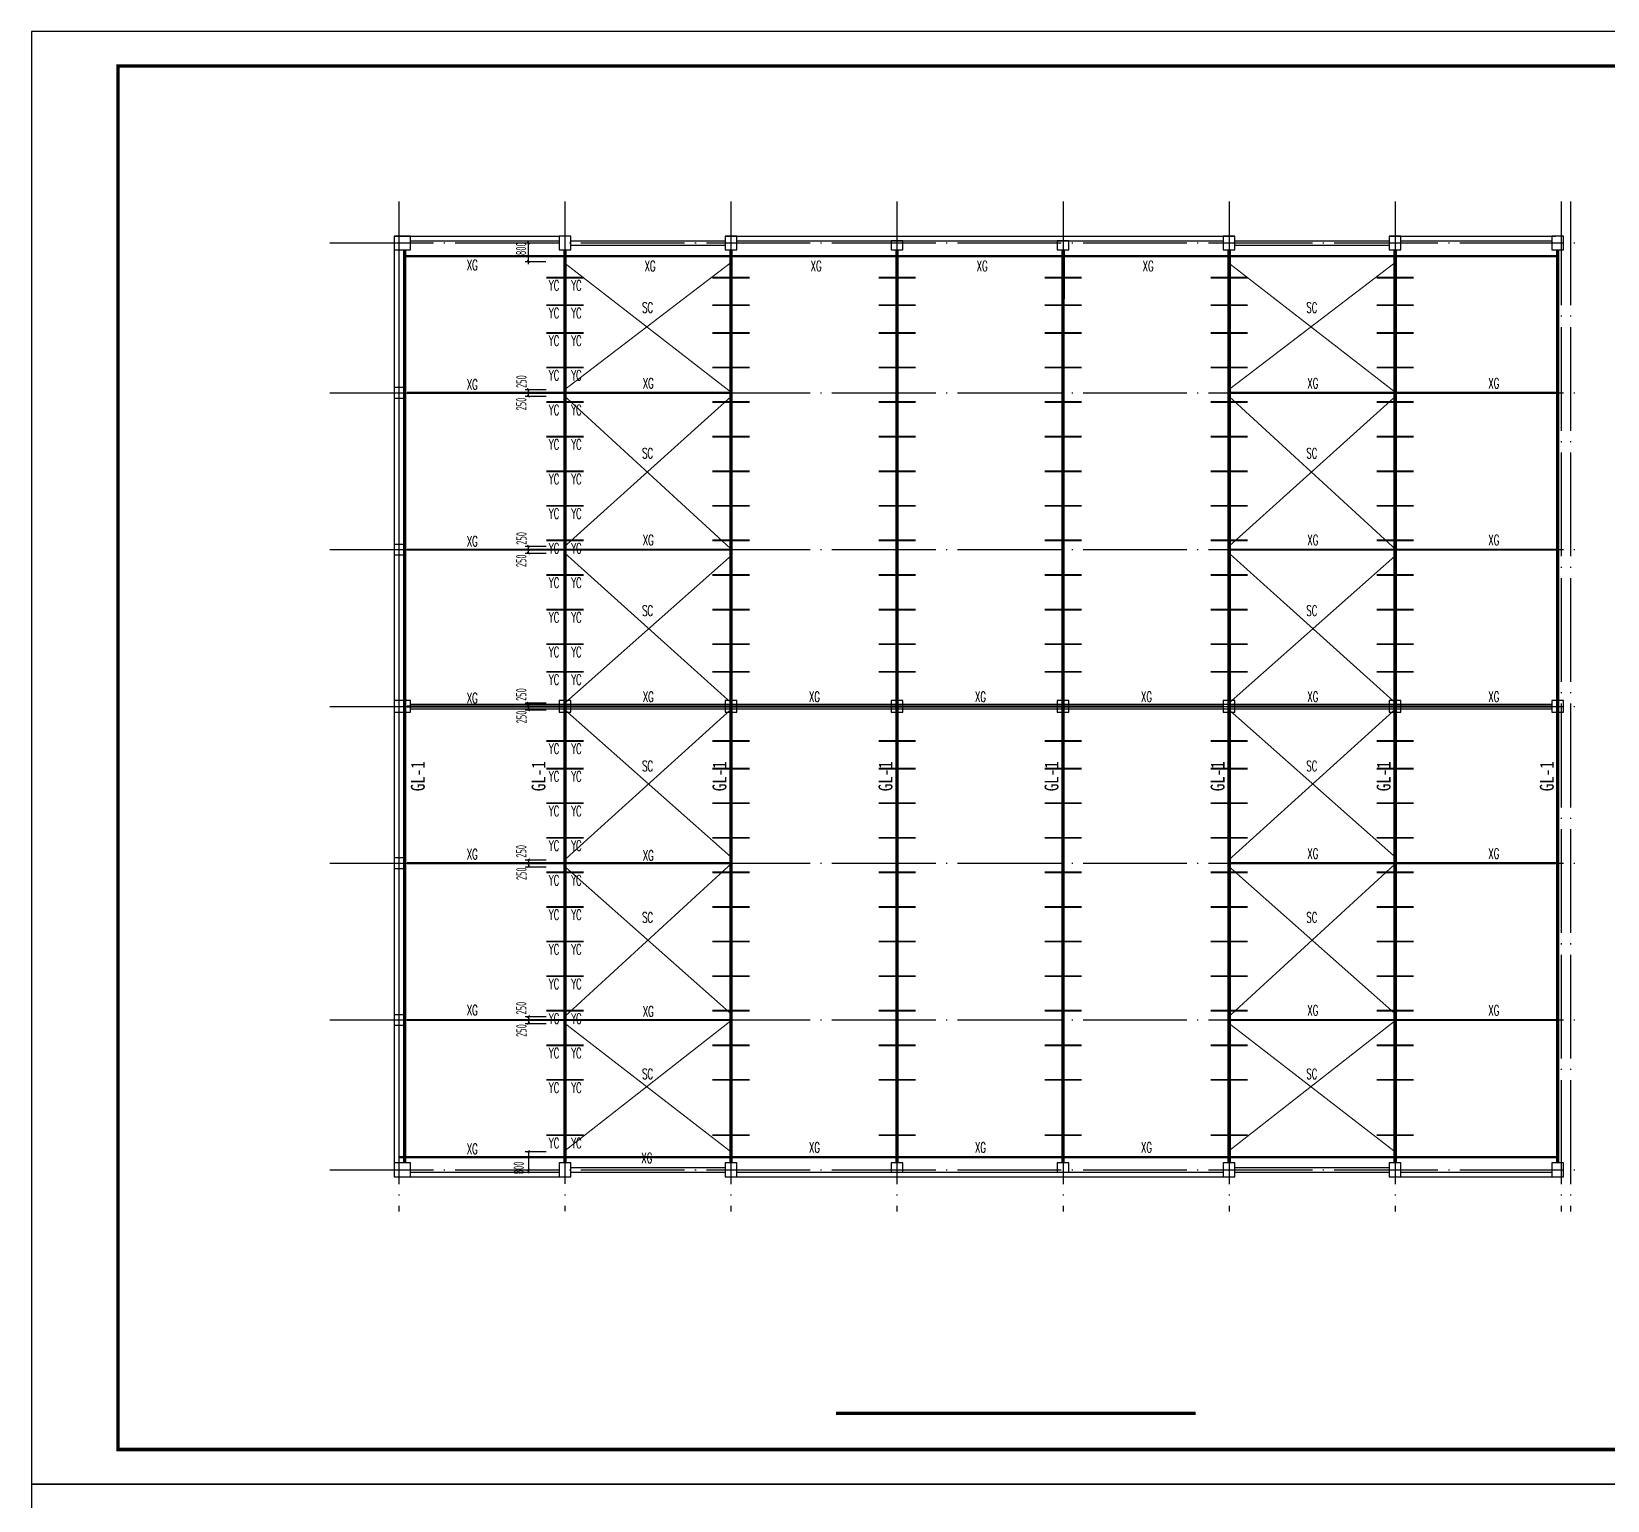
# Model space of a CAD drawing. Extents: x 2025205 to 2402328, y -557483 to 329036.
# Drawn here: x 2066627 to 2134970, y -369195 to -305483 of the extents above; entities that cross this region are included whole.
import ezdxf

# ---------------------------------------------------------------- set-up
doc = ezdxf.new("R2010")
doc.units = 0
doc.header["$LTSCALE"] = 1500
doc.header["$MEASUREMENT"] = 0
doc.linetypes.add('CONTINOUS', pattern=[0])
doc.linetypes.add('DOTE', pattern=[2.42, 2, -0.2, 0.02, -0.2])
for name, color, linetype in [('AXIS', 3, 'Continuous'), ('DIM_SYMB', 3, 'Continuous'), ('DOTE', 252, 'DOTE'), ('LAYER1', 6, 'Continuous'), ('PUB_TITLE', 4, 'Continuous'), ('WJ', 7, 'CONTINOUS'), ('单线钢梁', 134, 'Continuous'), ('柱', 2, 'Continuous'), ('梁', 4, 'Continuous'), ('梁__实线', 4, 'Continuous'), ('轴线__尺寸数字', 253, 'Continuous')]:
    doc.layers.add(name, color=color, linetype=linetype)
doc.styles.add('-宋体', font='', dxfattribs={"width": 0.8})
doc.styles.add('_TXT', font='SIMPLEX.shx', dxfattribs={"width": 0.6})
doc.styles.get("Standard").update_dxf_attribs({"font": 'TSSDENG', "width": 0.7, "bigfont": 'TSSDCHN'})
doc.styles.get('-宋体').set_extended_font_data('SimSun')

msp = doc.modelspace()

# ---------------------------------------------------------------- linework, layer by layer
at = {"layer": 'AXIS', "color": 5, "linetype": 'Continuous', "const_width": 80}
for points in [[(2089761.6, -316155), (2088957.6, -316155)], [(2089761.6, -316155), (2090565.6, -316155)], [(2096961.6, -316155), (2096157.6, -316155)], [(2096961.6, -316155), (2097765.6, -316155)], [(2104161.6, -316155), (2103357.6, -316155)], [(2104161.6, -316155), (2104965.6, -316155)], [(2111361.6, -316155), (2110557.6, -316155)], [(2111361.6, -316155), (2112165.6, -316155)], [(2118561.6, -316155), (2117757.6, -316155)], [(2118561.6, -316155), (2119365.6, -316155)], [(2125761.6, -316155), (2124957.6, -316155)], [(2125761.6, -316155), (2126565.6, -316155)], [(2089761.6, -317352.1), (2088957.6, -317352.1)], [(2089761.6, -317352.1), (2090565.6, -317352.1)], [(2096961.6, -317352.1), (2096157.6, -317352.1)], [(2096961.6, -317352.1), (2097765.6, -317352.1)], [(2104161.6, -317352.1), (2103357.6, -317352.1)], [(2104161.6, -317352.1), (2104965.6, -317352.1)], [(2111361.6, -317352.1), (2110557.6, -317352.1)], [(2111361.6, -317352.1), (2112165.6, -317352.1)], [(2118561.6, -317352.1), (2117757.6, -317352.1)], [(2118561.6, -317352.1), (2119365.6, -317352.1)], [(2125761.6, -317352.1), (2124957.6, -317352.1)], [(2125761.6, -317352.1), (2126565.6, -317352.1)], [(2089761.6, -318555), (2088957.6, -318555)], [(2089761.6, -318555), (2090565.6, -318555)], [(2096961.6, -318555), (2096157.6, -318555)], [(2096961.6, -318555), (2097765.6, -318555)], [(2104161.6, -318555), (2103357.6, -318555)], [(2104161.6, -318555), (2104965.6, -318555)], [(2111361.6, -318555), (2110557.6, -318555)], [(2111361.6, -318555), (2112165.6, -318555)], [(2118561.6, -318555), (2117757.6, -318555)], [(2118561.6, -318555), (2119365.6, -318555)], [(2125761.6, -318555), (2124957.6, -318555)], [(2125761.6, -318555), (2126565.6, -318555)], [(2089761.6, -320052.1), (2088957.6, -320052.1)], [(2089761.6, -320052.1), (2090565.6, -320052.1)], [(2096961.6, -320052.1), (2096157.6, -320052.1)], [(2096961.6, -320052.1), (2097765.6, -320052.1)], [(2104161.6, -320052.1), (2103357.6, -320052.1)], [(2104161.6, -320052.1), (2104965.6, -320052.1)], [(2111361.6, -320052.1), (2110557.6, -320052.1)], [(2111361.6, -320052.1), (2112165.6, -320052.1)], [(2118561.6, -320052.1), (2117757.6, -320052.1)], [(2118561.6, -320052.1), (2119365.6, -320052.1)], [(2125761.6, -320052.1), (2124957.6, -320052.1)], [(2125761.6, -320052.1), (2126565.6, -320052.1)], [(2089761.6, -321555), (2088957.6, -321555)], [(2089761.6, -321555), (2090565.6, -321555)], [(2096961.6, -321555), (2096157.6, -321555)], [(2096961.6, -321555), (2097765.6, -321555)], [(2104161.6, -321555), (2103357.6, -321555)], [(2104161.6, -321555), (2104965.6, -321555)], [(2111361.6, -321555), (2110557.6, -321555)], [(2111361.6, -321555), (2112165.6, -321555)], [(2118561.6, -321555), (2117757.6, -321555)], [(2118561.6, -321555), (2119365.6, -321555)], [(2125761.6, -321555), (2124957.6, -321555)], [(2125761.6, -321555), (2126565.6, -321555)], [(2089761.6, -323052.1), (2088957.6, -323052.1)], [(2089761.6, -323052.1), (2090565.6, -323052.1)], [(2096961.6, -323052.1), (2096157.6, -323052.1)], [(2096961.6, -323052.1), (2097765.6, -323052.1)], [(2104161.6, -323052.1), (2103357.6, -323052.1)], [(2104161.6, -323052.1), (2104965.6, -323052.1)], [(2111361.6, -323052.1), (2110557.6, -323052.1)], [(2111361.6, -323052.1), (2112165.6, -323052.1)], [(2118561.6, -323052.1), (2117757.6, -323052.1)], [(2118561.6, -323052.1), (2119365.6, -323052.1)], [(2125761.6, -323052.1), (2124957.6, -323052.1)], [(2125761.6, -323052.1), (2126565.6, -323052.1)], [(2089761.6, -324555), (2088957.6, -324555)], [(2089761.6, -324555), (2090565.6, -324555)], [(2096961.6, -324555), (2096157.6, -324555)], [(2096961.6, -324555), (2097765.6, -324555)], [(2104161.6, -324555), (2103357.6, -324555)], [(2104161.6, -324555), (2104965.6, -324555)], [(2111361.6, -324555), (2110557.6, -324555)], [(2111361.6, -324555), (2112165.6, -324555)], [(2118561.6, -324555), (2117757.6, -324555)], [(2118561.6, -324555), (2119365.6, -324555)], [(2125761.6, -324555), (2124957.6, -324555)], [(2125761.6, -324555), (2126565.6, -324555)], [(2089761.6, -326052.1), (2088957.6, -326052.1)], [(2089761.6, -326052.1), (2090565.6, -326052.1)], [(2096961.6, -326052.1), (2096157.6, -326052.1)], [(2096961.6, -326052.1), (2097765.6, -326052.1)], [(2104161.6, -326052.1), (2103357.6, -326052.1)], [(2104161.6, -326052.1), (2104965.6, -326052.1)], [(2111361.6, -326052.1), (2110557.6, -326052.1)], [(2111361.6, -326052.1), (2112165.6, -326052.1)], [(2118561.6, -326052.1), (2117757.6, -326052.1)], [(2118561.6, -326052.1), (2119365.6, -326052.1)], [(2125761.6, -326052.1), (2124957.6, -326052.1)], [(2125761.6, -326052.1), (2126565.6, -326052.1)], [(2089761.6, -327555.1), (2088957.6, -327555.1)], [(2089761.6, -327555.1), (2090565.6, -327555.1)], [(2096961.6, -327555.1), (2096157.6, -327555.1)], [(2096961.6, -327555.1), (2097765.6, -327555.1)], [(2104161.6, -327555.1), (2103357.6, -327555.1)], [(2104161.6, -327555.1), (2104965.6, -327555.1)], [(2111361.6, -327555.1), (2110557.6, -327555.1)], [(2111361.6, -327555.1), (2112165.6, -327555.1)], [(2118561.6, -327555.1), (2117757.6, -327555.1)], [(2118561.6, -327555.1), (2119365.6, -327555.1)], [(2125761.6, -327555.1), (2124957.6, -327555.1)], [(2125761.6, -327555.1), (2126565.6, -327555.1)], [(2089761.6, -329052.1), (2088957.6, -329052.1)], [(2089761.6, -329052.1), (2090565.6, -329052.1)], [(2096961.6, -329052.1), (2096157.6, -329052.1)], [(2096961.6, -329052.1), (2097765.6, -329052.1)], [(2104161.6, -329052.1), (2103357.6, -329052.1)], [(2104161.6, -329052.1), (2104965.6, -329052.1)], [(2111361.6, -329052.1), (2110557.6, -329052.1)], [(2111361.6, -329052.1), (2112165.6, -329052.1)], [(2118561.6, -329052.1), (2117757.6, -329052.1)], [(2118561.6, -329052.1), (2119365.6, -329052.1)], [(2125761.6, -329052.1), (2124957.6, -329052.1)], [(2125761.6, -329052.1), (2126565.6, -329052.1)], [(2089761.6, -330555.1), (2088957.6, -330555.1)], [(2089761.6, -330555.1), (2090565.6, -330555.1)], [(2096961.6, -330555.1), (2096157.6, -330555.1)], [(2096961.6, -330555.1), (2097765.6, -330555.1)], [(2104161.6, -330555.1), (2103357.6, -330555.1)], [(2104161.6, -330555.1), (2104965.6, -330555.1)], [(2111361.6, -330555.1), (2110557.6, -330555.1)], [(2111361.6, -330555.1), (2112165.6, -330555.1)], [(2118561.6, -330555.1), (2117757.6, -330555.1)], [(2118561.6, -330555.1), (2119365.6, -330555.1)], [(2125761.6, -330555.1), (2124957.6, -330555.1)], [(2125761.6, -330555.1), (2126565.6, -330555.1)], [(2089761.6, -332052.1), (2088957.6, -332052.1)], [(2089761.6, -332052.1), (2090565.6, -332052.1)], [(2096961.6, -332052.1), (2096157.6, -332052.1)], [(2096961.6, -332052.1), (2097765.6, -332052.1)], [(2104161.6, -332052.1), (2103357.6, -332052.1)], [(2104161.6, -332052.1), (2104965.6, -332052.1)], [(2111361.6, -332052.1), (2110557.6, -332052.1)], [(2111361.6, -332052.1), (2112165.6, -332052.1)], [(2118561.6, -332052.1), (2117757.6, -332052.1)], [(2118561.6, -332052.1), (2119365.6, -332052.1)], [(2125761.6, -332052.1), (2124957.6, -332052.1)], [(2125761.6, -332052.1), (2126565.6, -332052.1)], [(2089761.6, -333252.1), (2088957.6, -333252.1)], [(2089761.6, -333252.1), (2090565.6, -333252.1)], [(2096961.6, -333252.1), (2096157.6, -333252.1)], [(2096961.6, -333252.1), (2097765.6, -333252.1)], [(2104161.6, -333252.1), (2103357.6, -333252.1)], [(2104161.6, -333252.1), (2104965.6, -333252.1)], [(2111361.6, -333252.1), (2110557.6, -333252.1)], [(2111361.6, -333252.1), (2112165.6, -333252.1)], [(2118561.6, -333252.1), (2117757.6, -333252.1)], [(2118561.6, -333252.1), (2119365.6, -333252.1)], [(2125761.6, -333252.1), (2124957.6, -333252.1)], [(2125761.6, -333252.1), (2126565.6, -333252.1)], [(2089761.6, -336252.1), (2088957.6, -336252.1)], [(2089761.6, -336252.1), (2090565.6, -336252.1)], [(2096961.6, -336252.1), (2096157.6, -336252.1)], [(2096961.6, -336252.1), (2097765.6, -336252.1)], [(2104161.6, -336252.1), (2103357.6, -336252.1)], [(2104161.6, -336252.1), (2104965.6, -336252.1)], [(2111361.6, -336252.1), (2110557.6, -336252.1)], [(2111361.6, -336252.1), (2112165.6, -336252.1)], [(2118561.6, -336252.1), (2117757.6, -336252.1)], [(2118561.6, -336252.1), (2119365.6, -336252.1)], [(2125761.6, -336252.1), (2124957.6, -336252.1)], [(2125761.6, -336252.1), (2126565.6, -336252.1)], [(2089761.6, -337452.1), (2088957.6, -337452.1)], [(2089761.6, -337452.1), (2090565.6, -337452.1)], [(2096961.6, -337452.1), (2096157.6, -337452.1)], [(2096961.6, -337452.1), (2097765.6, -337452.1)], [(2104161.6, -337452.1), (2103357.6, -337452.1)], [(2104161.6, -337452.1), (2104965.6, -337452.1)], [(2111361.6, -337452.1), (2110557.6, -337452.1)], [(2111361.6, -337452.1), (2112165.6, -337452.1)], [(2118561.6, -337452.1), (2117757.6, -337452.1)], [(2118561.6, -337452.1), (2119365.6, -337452.1)], [(2125761.6, -337452.1), (2124957.6, -337452.1)], [(2125761.6, -337452.1), (2126565.6, -337452.1)], [(2089761.6, -338952.1), (2088957.6, -338952.1)], [(2089761.6, -338952.1), (2090565.6, -338952.1)], [(2096961.6, -338952.1), (2096157.6, -338952.1)], [(2096961.6, -338952.1), (2097765.6, -338952.1)], [(2104161.6, -338952.1), (2103357.6, -338952.1)], [(2104161.6, -338952.1), (2104965.6, -338952.1)], [(2111361.6, -338952.1), (2110557.6, -338952.1)], [(2111361.6, -338952.1), (2112165.6, -338952.1)], [(2118561.6, -338952.1), (2117757.6, -338952.1)], [(2118561.6, -338952.1), (2119365.6, -338952.1)], [(2125761.6, -338952.1), (2124957.6, -338952.1)], [(2125761.6, -338952.1), (2126565.6, -338952.1)], [(2089761.6, -340452.1), (2088957.6, -340452.1)], [(2089761.6, -340452.1), (2090565.6, -340452.1)], [(2096961.6, -340452.1), (2096157.6, -340452.1)], [(2096961.6, -340452.1), (2097765.6, -340452.1)], [(2104161.6, -340452.1), (2103357.6, -340452.1)], [(2104161.6, -340452.1), (2104965.6, -340452.1)], [(2111361.6, -340452.1), (2110557.6, -340452.1)], [(2111361.6, -340452.1), (2112165.6, -340452.1)], [(2118561.6, -340452.1), (2117757.6, -340452.1)], [(2118561.6, -340452.1), (2119365.6, -340452.1)], [(2125761.6, -340452.1), (2124957.6, -340452.1)], [(2125761.6, -340452.1), (2126565.6, -340452.1)], [(2089761.6, -341952.1), (2088957.6, -341952.1)], [(2089761.6, -341952.1), (2090565.6, -341952.1)], [(2096961.6, -341952.1), (2096157.6, -341952.1)], [(2096961.6, -341952.1), (2097765.6, -341952.1)], [(2104161.6, -341952.1), (2103357.6, -341952.1)], [(2104161.6, -341952.1), (2104965.6, -341952.1)], [(2111361.6, -341952.1), (2110557.6, -341952.1)], [(2111361.6, -341952.1), (2112165.6, -341952.1)], [(2118561.6, -341952.1), (2117757.6, -341952.1)], [(2118561.6, -341952.1), (2119365.6, -341952.1)], [(2125761.6, -341952.1), (2124957.6, -341952.1)], [(2125761.6, -341952.1), (2126565.6, -341952.1)], [(2089761.6, -343452.1), (2088957.6, -343452.1)], [(2089761.6, -343452.1), (2090565.6, -343452.1)], [(2096961.6, -343452.1), (2096157.6, -343452.1)], [(2096961.6, -343452.1), (2097765.6, -343452.1)], [(2104161.6, -343452.1), (2103357.6, -343452.1)], [(2104161.6, -343452.1), (2104965.6, -343452.1)], [(2111361.6, -343452.1), (2110557.6, -343452.1)], [(2111361.6, -343452.1), (2112165.6, -343452.1)], [(2118561.6, -343452.1), (2117757.6, -343452.1)], [(2118561.6, -343452.1), (2119365.6, -343452.1)], [(2125761.6, -343452.1), (2124957.6, -343452.1)], [(2125761.6, -343452.1), (2126565.6, -343452.1)], [(2089761.6, -344952.1), (2088957.6, -344952.1)], [(2089761.6, -344952.1), (2090565.6, -344952.1)], [(2096961.6, -344952.1), (2096157.6, -344952.1)], [(2096961.6, -344952.1), (2097765.6, -344952.1)], [(2104161.6, -344952.1), (2103357.6, -344952.1)], [(2104161.6, -344952.1), (2104965.6, -344952.1)], [(2111361.6, -344952.1), (2110557.6, -344952.1)], [(2111361.6, -344952.1), (2112165.6, -344952.1)], [(2118561.6, -344952.1), (2117757.6, -344952.1)], [(2118561.6, -344952.1), (2119365.6, -344952.1)], [(2125761.6, -344952.1), (2124957.6, -344952.1)], [(2125761.6, -344952.1), (2126565.6, -344952.1)], [(2089761.6, -346452.1), (2088957.6, -346452.1)], [(2089761.6, -346452.1), (2090565.6, -346452.1)], [(2096961.6, -346452.1), (2096157.6, -346452.1)], [(2096961.6, -346452.1), (2097765.6, -346452.1)], [(2104161.6, -346452.1), (2103357.6, -346452.1)], [(2104161.6, -346452.1), (2104965.6, -346452.1)], [(2111361.6, -346452.1), (2110557.6, -346452.1)], [(2111361.6, -346452.1), (2112165.6, -346452.1)], [(2118561.6, -346452.1), (2117757.6, -346452.1)], [(2118561.6, -346452.1), (2119365.6, -346452.1)], [(2125761.6, -346452.1), (2124957.6, -346452.1)], [(2125761.6, -346452.1), (2126565.6, -346452.1)], [(2089761.6, -347952.1), (2088957.6, -347952.1)], [(2089761.6, -347952.1), (2090565.6, -347952.1)], [(2096961.6, -347952.1), (2096157.6, -347952.1)], [(2096961.6, -347952.1), (2097765.6, -347952.1)], [(2104161.6, -347952.1), (2103357.6, -347952.1)], [(2104161.6, -347952.1), (2104965.6, -347952.1)], [(2111361.6, -347952.1), (2110557.6, -347952.1)], [(2111361.6, -347952.1), (2112165.6, -347952.1)], [(2118561.6, -347952.1), (2117757.6, -347952.1)], [(2118561.6, -347952.1), (2119365.6, -347952.1)], [(2125761.6, -347952.1), (2124957.6, -347952.1)], [(2125761.6, -347952.1), (2126565.6, -347952.1)], [(2089761.6, -349452.2), (2088957.6, -349452.2)], [(2089761.6, -349452.2), (2090565.6, -349452.2)], [(2096961.6, -349452.2), (2096157.6, -349452.2)], [(2096961.6, -349452.2), (2097765.6, -349452.2)], [(2104161.6, -349452.2), (2103357.6, -349452.2)], [(2104161.6, -349452.2), (2104965.6, -349452.2)], [(2111361.6, -349452.2), (2110557.6, -349452.2)], [(2111361.6, -349452.2), (2112165.6, -349452.2)], [(2118561.6, -349452.2), (2117757.6, -349452.2)], [(2118561.6, -349452.2), (2119365.6, -349452.2)], [(2125761.6, -349452.2), (2124957.6, -349452.2)], [(2125761.6, -349452.2), (2126565.6, -349452.2)], [(2089761.6, -350952.2), (2088957.6, -350952.2)], [(2089761.6, -350952.2), (2090565.6, -350952.2)], [(2096961.6, -350952.2), (2096157.6, -350952.2)], [(2096961.6, -350952.2), (2097765.6, -350952.2)], [(2104161.6, -350952.2), (2103357.6, -350952.2)], [(2104161.6, -350952.2), (2104965.6, -350952.2)], [(2111361.6, -350952.2), (2110557.6, -350952.2)], [(2111361.6, -350952.2), (2112165.6, -350952.2)], [(2118561.6, -350952.2), (2117757.6, -350952.2)], [(2118561.6, -350952.2), (2119365.6, -350952.2)], [(2125761.6, -350952.2), (2124957.6, -350952.2)], [(2125761.6, -350952.2), (2126565.6, -350952.2)], [(2089761.6, -353352.2), (2088957.6, -353352.2)], [(2089761.6, -353352.2), (2090565.6, -353352.2)], [(2096961.6, -353352.2), (2096157.6, -353352.2)], [(2096961.6, -353352.2), (2097765.6, -353352.2)], [(2104161.6, -353352.2), (2103357.6, -353352.2)], [(2104161.6, -353352.2), (2104965.6, -353352.2)], [(2111361.6, -353352.2), (2110557.6, -353352.2)], [(2111361.6, -353352.2), (2112165.6, -353352.2)], [(2118561.6, -353352.2), (2117757.6, -353352.2)], [(2118561.6, -353352.2), (2119365.6, -353352.2)], [(2125761.6, -353352.2), (2124957.6, -353352.2)], [(2125761.6, -353352.2), (2126565.6, -353352.2)]]:
    msp.add_lwpolyline(points, dxfattribs=at)
at = {"layer": 'DIM_SYMB', "const_width": 140}
msp.add_lwpolyline([(2101513.8, -365413.7), (2117109.6, -365413.7)], dxfattribs=at)
at = {"layer": 'DOTE', "ltscale": 1.5}
for p, q in [((2082559.1, -312854.1), (2082559.1, -356654.1)), ((2089759.1, -312852.7), (2089759.1, -356652.7)), ((2096959.1, -312854.1), (2096959.1, -356654.1)), ((2104159.1, -312854.1), (2104159.1, -356654.1)), ((2111359.1, -312854.1), (2111359.1, -356654.1)), ((2118559.1, -312854.1), (2118559.1, -356654.1)), ((2125759.1, -312854.1), (2125759.1, -356654.1)), ((2132959.1, -312854.1), (2132959.1, -356654.1)), ((2133359.1, -312854.1), (2133359.1, -356654.1)), ((2079559.1, -314654.1), (2133855.5, -314654.1)), ((2079559.1, -321154.1), (2133855.5, -321154.1)), ((2079559.1, -327954.1), (2133855.5, -327954.1)), ((2079559.1, -334754.1), (2133855.5, -334754.1)), ((2079559.1, -341554.1), (2133855.5, -341554.1)), ((2079559.1, -348354.1), (2133855.5, -348354.1)), ((2079559.1, -354854.1), (2133855.5, -354854.1))]:
    msp.add_line(p, q, dxfattribs=at)
at = {"layer": 'DOTE', "linetype": 'DOTE', "ltscale": 1.5}
msp.add_line((2096956.6, -314354.1), (2096956.6, -354854.1), dxfattribs=at)
at = {"layer": 'PUB_TITLE', "linetype": 'ByBlock'}
for points in [[(2066627.2, -368482.7), (2178077.2, -368482.7), (2178077.2, -305482.7), (2066627.2, -305482.7)], [(2066627.2, -431482.7), (2178077.2, -431482.7), (2178077.2, -368482.7), (2066627.2, -368482.7)]]:
    msp.add_lwpolyline(points, close=True, dxfattribs=at)
at = {"layer": 'PUB_TITLE', "linetype": 'ByBlock', "const_width": 150}
msp.add_lwpolyline([(2070377.2, -366982.7), (2176577.2, -366982.7), (2176577.2, -306982.7), (2070377.2, -306982.7)], close=True, dxfattribs=at)
at = {"layer": 'WJ', "const_width": 50}
for points in [[(2089759.1, -315537.9), (2096954.8, -321120.4)], [(2096962.8, -315501.3), (2089761.6, -321003.1)], [(2118561.6, -315537.9), (2125757.3, -321120.4)], [(2125765.3, -315501.3), (2118564.1, -321003.1)], [(2089761.6, -321313.1), (2096954.8, -327919.9)], [(2096954.8, -321324.1), (2089761.6, -327803.1)], [(2118564.1, -321313.1), (2125757.3, -327919.9)], [(2125757.3, -321324.1), (2118564.1, -327803.1)], [(2089761.6, -328113.1), (2096954.8, -334586.3)], [(2096954.8, -328229.9), (2089761.6, -334603.1)], [(2118564.1, -328113.1), (2125757.3, -334586.3)], [(2125757.3, -328229.9), (2118564.1, -334603.1)], [(2089761.6, -341397.1), (2096954.8, -334888.5)], [(2118564.1, -341397.1), (2125757.3, -334888.5)], [(2096954.8, -341280.3), (2089761.6, -334907.1)], [(2125757.3, -341280.3), (2118564.1, -334907.1)], [(2089761.6, -348197.1), (2096954.8, -341590.3)], [(2096954.8, -348080.3), (2089761.6, -341707.1)], [(2118564.1, -348197.1), (2125757.3, -341590.3)], [(2125757.3, -348080.3), (2118564.1, -341707.1)], [(2089761.6, -354021.7), (2096954.8, -348390.3)], [(2096960.5, -354074.4), (2089761.6, -348507.1)], [(2118564.1, -354021.7), (2125757.3, -348390.3)], [(2125763, -354074.4), (2118564.1, -348507.1)]]:
    msp.add_lwpolyline(points, dxfattribs=at)
at = {"layer": '单线钢梁', "color": 5, "const_width": 95}
for points in [[(2132809.1, -315226.7), (2082812.8, -315226.7)], [(2096961.6, -321155.1), (2082911.6, -321155.1)], [(2132808.7, -321155.1), (2118565, -321155.1)], [(2096961.6, -327955.1), (2082911.6, -327955.1)], [(2132808.3, -327955.1), (2118565, -327955.1)], [(2118334.1, -334755.1), (2082911.6, -334755.1)], [(2132559.1, -334755.1), (2118565, -334755.1)], [(2096961.6, -341555.1), (2082911.6, -341555.1)], [(2132807.5, -341555.1), (2118565, -341555.1)], [(2096961.6, -348355.1), (2082911.6, -348355.1)], [(2132807.1, -348355.1), (2118565, -348355.1)], [(2132806.8, -354301), (2082561.6, -354301)]]:
    msp.add_lwpolyline(points, dxfattribs=at)
at = {"layer": '柱'}
for p, q in [((2082809.1, -320929.1), (2082359.1, -320929.1)), ((2082359.1, -320929.1), (2082359.1, -321379.1)), ((2082809.1, -321379.1), (2082809.1, -320929.1)), ((2082359.1, -321379.1), (2082809.1, -321379.1)), ((2082809.1, -327729.1), (2082359.1, -327729.1)), ((2082359.1, -327729.1), (2082359.1, -328179.1)), ((2082809.1, -328179.1), (2082809.1, -327729.1)), ((2082359.1, -328179.1), (2082809.1, -328179.1)), ((2082809.1, -341329.1), (2082359.1, -341329.1)), ((2082359.1, -341329.1), (2082359.1, -341779.1)), ((2082809.1, -341779.1), (2082809.1, -341329.1)), ((2082359.1, -341779.1), (2082809.1, -341779.1)), ((2082809.1, -348129.1), (2082359.1, -348129.1)), ((2082359.1, -348129.1), (2082359.1, -348579.1)), ((2082809.1, -348579.1), (2082809.1, -348129.1)), ((2082359.1, -348579.1), (2082809.1, -348579.1))]:
    msp.add_line(p, q, dxfattribs=at)
for points in [[(2083059.1, -314954.1), (2083059.1, -314354.1), (2082359.1, -314354.1), (2082359.1, -314954.1)], [(2090009.1, -314954.1), (2090009.1, -314354.1), (2089509.1, -314354.1), (2089509.1, -314954.1)], [(2097209.1, -314954.1), (2097209.1, -314354.1), (2096709.1, -314354.1), (2096709.1, -314954.1)], [(2118809.1, -314954.1), (2118809.1, -314354.1), (2118309.1, -314354.1), (2118309.1, -314954.1)], [(2126009.1, -314954.1), (2126009.1, -314354.1), (2125509.1, -314354.1), (2125509.1, -314954.1)], [(2133059.1, -314954.1), (2133059.1, -314354.1), (2132559.1, -314354.1), (2132559.1, -314954.1)], [(2104409.1, -314954.1), (2104409.1, -314554.1), (2103909.1, -314554.1), (2103909.1, -314954.1)], [(2111609.1, -314954.1), (2111609.1, -314554.1), (2111109.1, -314554.1), (2111109.1, -314954.1)], [(2083059.1, -335004.1), (2083059.1, -334504.1), (2082359.1, -334504.1), (2082359.1, -335004.1)], [(2090009.1, -335004.1), (2090009.1, -334504.1), (2089509.1, -334504.1), (2089509.1, -335004.1)], [(2097209.1, -335004.1), (2097209.1, -334504.1), (2096709.1, -334504.1), (2096709.1, -335004.1)], [(2104409.1, -335004.1), (2104409.1, -334504.1), (2103909.1, -334504.1), (2103909.1, -335004.1)], [(2111609.1, -335004.1), (2111609.1, -334504.1), (2111109.1, -334504.1), (2111109.1, -335004.1)], [(2118809.1, -335004.1), (2118809.1, -334504.1), (2118309.1, -334504.1), (2118309.1, -335004.1)], [(2126009.1, -335004.1), (2126009.1, -334504.1), (2125509.1, -334504.1), (2125509.1, -335004.1)], [(2133059.1, -335004.1), (2133059.1, -334504.1), (2132559.1, -334504.1), (2132559.1, -335004.1)], [(2083059.1, -355154.1), (2083059.1, -354554.1), (2082359.1, -354554.1), (2082359.1, -355154.1)], [(2090009.1, -355154.1), (2090009.1, -354554.1), (2089509.1, -354554.1), (2089509.1, -355154.1)], [(2097209.1, -355154.1), (2097209.1, -354554.1), (2096709.1, -354554.1), (2096709.1, -355154.1)], [(2104409.1, -354954.1), (2104409.1, -354554.1), (2103909.1, -354554.1), (2103909.1, -354954.1)], [(2111609.1, -354954.1), (2111609.1, -354554.1), (2111109.1, -354554.1), (2111109.1, -354954.1)], [(2118809.1, -355154.1), (2118809.1, -354554.1), (2118309.1, -354554.1), (2118309.1, -355154.1)], [(2126009.1, -355154.1), (2126009.1, -354554.1), (2125509.1, -354554.1), (2125509.1, -355154.1)], [(2133059.1, -355154.1), (2133059.1, -354554.1), (2132559.1, -354554.1), (2132559.1, -355154.1)]]:
    msp.add_lwpolyline(points, close=True, dxfattribs=at)
at = {"layer": '梁'}
for p, q in [((2082359.1, -314354.1), (2089509.1, -314354.1)), ((2096709.1, -314354.1), (2118809.1, -314354.1)), ((2125509.1, -314354.1), (2132709.1, -314354.1)), ((2082359.1, -314954.1), (2082359.1, -354598.4)), ((2082559.1, -314954.1), (2082559.1, -354554.1)), ((2083059.1, -314554.1), (2089509.1, -314554.1)), ((2090009.1, -314554.1), (2096709.1, -314554.1)), ((2090009.1, -314754.1), (2096709.1, -314754.1)), ((2097209.1, -314554.1), (2118309.1, -314554.1)), ((2118809.1, -314554.1), (2125509.1, -314554.1)), ((2118809.1, -314754.1), (2125509.1, -314754.1)), ((2126009.1, -314554.1), (2132559.1, -314554.1)), ((2083059.1, -334654.1), (2132559.1, -334654.1)), ((2083059.1, -334854.1), (2132559.1, -334854.1)), ((2082359.1, -355154.1), (2090009.1, -355154.1)), ((2083059.1, -354954.1), (2089509.1, -354954.1)), ((2090009.1, -354754.1), (2096709.1, -354754.1)), ((2090009.1, -354954.1), (2096709.1, -354954.1)), ((2096709.1, -355154.1), (2118809.1, -355154.1)), ((2097209.1, -354954.1), (2118309.1, -354954.1)), ((2118809.1, -354754.1), (2125509.1, -354754.1)), ((2118809.1, -354954.1), (2125509.1, -354954.1)), ((2125509.1, -355154.1), (2132709.1, -355154.1)), ((2126009.1, -354954.1), (2132559.1, -354954.1))]:
    msp.add_line(p, q, dxfattribs=at)
at = {"layer": '梁__实线', "const_width": 150}
for points in [[(2082810.5, -354554.1), (2082812.8, -314954.1)], [(2089760.5, -354554.1), (2089762.9, -314954.1)], [(2089760.5, -354554.1), (2089762.8, -314954.1)], [(2096960.5, -354554.1), (2096962.8, -314954.1)], [(2096960.5, -354554.1), (2096962.8, -314954.1)], [(2096960.5, -354554.1), (2096962.8, -314954.1)], [(2096960.5, -354554.1), (2096962.9, -314954.1)], [(2104160.5, -354554.1), (2104162.8, -314954.1)], [(2104160.5, -354554.1), (2104162.8, -314954.1)], [(2104160.5, -354554.1), (2104162.8, -314954.1)], [(2104160.5, -354554.1), (2104162.8, -314954.1)], [(2104160.5, -354554.1), (2104162.8, -314954.1)], [(2104160.5, -354554.1), (2104162.8, -314954.1)], [(2111360.5, -354554.1), (2111362.8, -314954.1)], [(2111360.5, -354554.1), (2111362.8, -314954.1)], [(2118563, -354554.1), (2118565.3, -314954.1)], [(2125763, -354554.1), (2125765.3, -314954.1)], [(2132806.8, -354554.1), (2132809.1, -314954.1)]]:
    msp.add_lwpolyline(points, dxfattribs=at)
at = {"layer": '轴线__尺寸数字', "color": 3}
for p, q in [((2088176.1, -315575.7), (2088176.1, -314555.1)), ((2088029.5, -315453.7), (2088936.8, -315453.7)), ((2088032, -321005.1), (2088939.3, -321005.1)), ((2088178.6, -321305.1), (2088178.6, -321005.1)), ((2088032, -321305.1), (2088939.3, -321305.1)), ((2088032, -327805.1), (2088939.3, -327805.1)), ((2088178.6, -328105.1), (2088178.6, -327805.1)), ((2088032, -328105.1), (2088939.3, -328105.1)), ((2088032, -334605.1), (2088939.3, -334605.1)), ((2088032, -334605.1), (2088939.3, -334605.1)), ((2088178.6, -334905.1), (2088178.6, -334605.1)), ((2088178.6, -334605.1), (2088178.6, -334905.1)), ((2088032, -334905.1), (2088939.3, -334905.1)), ((2088032, -334905.1), (2088939.3, -334905.1)), ((2088032, -341405.1), (2088939.3, -341405.1)), ((2088032, -341705.1), (2088939.3, -341705.1)), ((2088178.6, -341405.1), (2088178.6, -341705.1)), ((2088032, -348205.1), (2088939.3, -348205.1)), ((2088032, -348505.1), (2088939.3, -348505.1)), ((2088178.6, -348205.1), (2088178.6, -348505.1)), ((2088032, -354055.1), (2088939.3, -354055.1)), ((2088178.6, -354055.1), (2088178.6, -355005.1)), ((2088032, -354855.1), (2088939.3, -354855.1))]:
    msp.add_line(p, q, dxfattribs=at)
at = {"layer": '轴线__尺寸数字', "color": 3, "const_width": 45}
for points in [[(2088126.1, -314605.1), (2088226.1, -314705.1)], [(2088226.1, -315503.7), (2088126.1, -315403.7)], [(2088228.6, -321055.1), (2088128.6, -320955.1)], [(2088228.6, -321205.1), (2088128.6, -321105.1)], [(2088228.6, -321355.1), (2088128.6, -321255.1)], [(2088228.6, -327855.1), (2088128.6, -327755.1)], [(2088228.6, -328005.1), (2088128.6, -327905.1)], [(2088228.6, -328155.1), (2088128.6, -328055.1)], [(2088228.6, -334655.1), (2088128.6, -334555.1)], [(2088228.6, -334805.1), (2088128.6, -334705.1)], [(2088228.6, -334955.1), (2088128.6, -334855.1)], [(2088228.6, -341355.1), (2088128.6, -341455.1)], [(2088228.6, -341505.1), (2088128.6, -341605.1)], [(2088228.6, -341655.1), (2088128.6, -341755.1)], [(2088228.6, -348155.1), (2088128.6, -348255.1)], [(2088228.6, -348305.1), (2088128.6, -348405.1)], [(2088228.6, -348455.1), (2088128.6, -348555.1)], [(2088228.6, -354005.1), (2088128.6, -354105.1)], [(2088228.6, -354805.1), (2088128.6, -354905.1)]]:
    msp.add_lwpolyline(points, dxfattribs=at)

# ---------------------------------------------------------------- texts
at = {"layer": 'LAYER1', "style": '_TXT', "width": 0.6}
for s, p in [('XG', (2085505.1, -315835)), ('XG', (2085505.1, -315835)), ('XG', (2093212.2, -315876.7)), ('XG', (2100416.2, -315876.7)), ('XG', (2107616, -315877.1)), ('XG', (2114816.2, -315876.7)), ('YC', (2089064, -316720.6)), ('YC', (2090034.2, -316720.6)), ('YC', (2089064, -317917.6)), ('YC', (2090034.2, -317917.6)), ('YC', (2089064, -319120.6)), ('YC', (2090034.2, -319120.6)), ('YC', (2089064, -320617.6)), ('YC', (2090034.2, -320617.6)), ('XG', (2093137.4, -320961.1)), ('XG', (2121955.6, -320961.1)), ('XG', (2129808.5, -320961.1)), ('XG', (2085505.1, -321015.9)), ('YC', (2089064, -322120.6)), ('YC', (2090034.2, -322120.6)), ('YC', (2089064, -323617.6)), ('YC', (2090034.2, -323617.6)), ('YC', (2089064, -325120.6)), ('YC', (2090034.2, -325120.6)), ('YC', (2089064, -326617.6)), ('YC', (2090034.2, -326617.6)), ('XG', (2093137.4, -327761.1)), ('XG', (2121955.6, -327761.1)), ('XG', (2129808.5, -327761.1)), ('XG', (2085505.1, -327815.9)), ('YC', (2089064, -328120.6)), ('YC', (2090034.2, -328120.6)), ('YC', (2089064, -329617.7)), ('YC', (2090034.2, -329617.7)), ('YC', (2089064, -331120.6)), ('YC', (2090034.2, -331120.6)), ('YC', (2089064, -332617.6)), ('YC', (2090034.2, -332617.6)), ('YC', (2089064, -333817.7)), ('YC', (2090034.2, -333817.7)), ('XG', (2085505.1, -334615.9)), ('XG', (2093137.4, -334561.1)), ('XG', (2100341.4, -334561.1)), ('XG', (2107541.2, -334561.5)), ('XG', (2114741.4, -334561.1)), ('XG', (2121955.6, -334561.1)), ('XG', (2129808.5, -334561.1)), ('YC', (2089064, -336817.7)), ('YC', (2090034.2, -336817.7)), ('YC', (2089064, -338017.7)), ('YC', (2090034.2, -338017.7)), ('SC', (2093108.3, -337564.2)), ('SC', (2121910.8, -337564.2)), ('YC', (2089064, -339517.7)), ('YC', (2090034.2, -339517.7)), ('XG', (2085505.1, -341387.7)), ('YC', (2089064, -341017.7)), ('YC', (2090034.2, -341017.7)), ('XG', (2093137.4, -341442.5)), ('XG', (2121955.6, -341361.1)), ('XG', (2129808.5, -341361.1)), ('YC', (2089064, -342517.7)), ('YC', (2090034.2, -342517.7)), ('YC', (2089064, -344017.7)), ('YC', (2090034.2, -344017.7)), ('SC', (2093108.3, -344129.8)), ('SC', (2121910.8, -344129.8)), ('YC', (2089064, -345517.6)), ('YC', (2090034.2, -345517.6)), ('YC', (2089064, -347017.6)), ('YC', (2090034.2, -347017.6)), ('XG', (2085505.1, -348150.8)), ('XG', (2093137.4, -348205.6)), ('XG', (2121955.6, -348161.1)), ('XG', (2129808.5, -348161.1)), ('YC', (2089064, -348517.6)), ('YC', (2090034.2, -348517.6)), ('YC', (2089064, -350017.7)), ('YC', (2090034.2, -350017.7)), ('SC', (2093108.3, -350917.1)), ('SC', (2121910.8, -350917.1)), ('YC', (2089064, -351517.7)), ('YC', (2090034.2, -351517.7)), ('XG', (2085505.1, -354169.1)), ('XG', (2085505.1, -354169.1)), ('YC', (2089064, -353917.7)), ('YC', (2090034.2, -353917.7)), ('XG', (2100341.4, -354107)), ('XG', (2107541.2, -354107.4)), ('XG', (2114741.4, -354107)), ('XG', (2093072.2, -354563.6))]:
    msp.add_text(s, height=450, dxfattribs=at).set_placement(p)
for p in [(2093108.3, -317680.7), (2121910.8, -317680.7), (2093108.3, -323997.2), (2121910.8, -323997.2), (2093108.3, -330825.8), (2121910.8, -330825.8)]:
    msp.add_text('SC', height=450, rotation=360, dxfattribs=at).set_placement(p)
at = {"layer": 'LAYER1', "color": 2, "style": '-宋体', "width": 0.8}
for p in [(2083677.7, -338433.7), (2088914.3, -338433.7), (2096760.6, -338433.7), (2103960.6, -338434.1), (2111160.6, -338434.5), (2118363.1, -338433.7), (2125563.1, -338433.7), (2132639.9, -338433.7)]:
    msp.add_text('GL-1', height=600, rotation=90, dxfattribs=at).set_placement(p)
at = {"layer": '轴线__尺寸数字', "color": 3, "width": 0.6}
for s, p in [('800', (2088082.1, -315184.3)), ('250', (2088096.6, -320941)), ('250', (2088090.6, -321914.2)), ('250', (2088096.6, -327741)), ('250', (2088090.6, -328714.2)), ('250', (2088090.6, -334515.3)), ('250', (2088096.6, -335488.4)), ('250', (2088090.6, -341315.3)), ('250', (2088096.6, -342288.4)), ('250', (2088090.6, -348115.3)), ('250', (2088096.6, -349088.4)), ('800', (2087979.8, -355054.1))]:
    msp.add_text(s, height=450, rotation=90, dxfattribs=at).set_placement(p)

doc.saveas('drawing.dxf')
